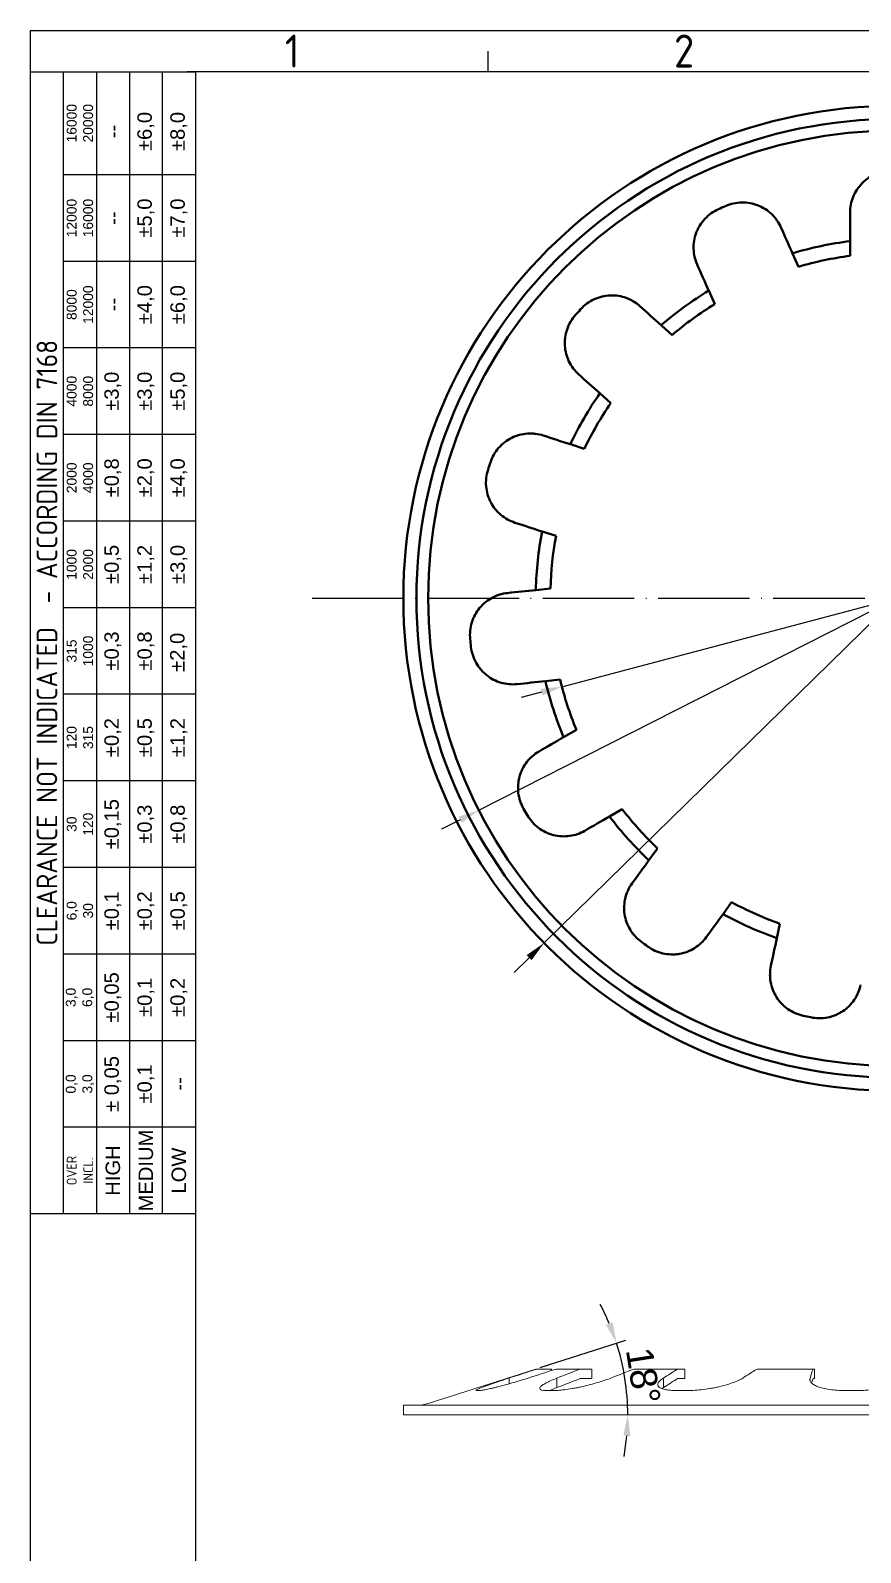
# Model space of a CAD drawing. Header units: millimetres. Extents: x 4492 to 4709, y 1173 to 1477.
# Drawn here: x 4491.7 to 4600.4, y 1277.4 to 1476.8 of the extents above; entities that cross this region are included whole.
import ezdxf
from ezdxf.enums import TextEntityAlignment as Align

# ---------------------------------------------------------------- set-up
doc = ezdxf.new("R2010")
doc.units = ezdxf.units.MM
doc.linetypes.add('ACAD_ISO04W100', pattern=[30, 24, -3, 0, -3])
for name, color, linetype, lineweight in [('AM_0', 7, 'Continuous', 40), ('AM_4', 1, 'ACAD_ISO04W100', 25), ('AM_5', 1, 'Continuous', 25)]:
    doc.layers.add(name, color=color, linetype=linetype, lineweight=lineweight)
doc.styles.add('ACISOTS', font='isocp.shx', dxfattribs={"height": 1})
doc.styles.get("Standard").update_dxf_attribs({"font": 'arial.ttf'})
doc.dimstyles.new('ISO-25', dxfattribs={"dimtxt": 3.5, "dimasz": 2.75, "dimexe": 1.25, "dimexo": 0.625, "dimtad": 1, "dimtxsty": 'Standard', "dimcen": 2.5, "dimadec": 0, "dimazin": 0, "dimtfac": 1, "dimtmove": 0, "dimatfit": 3, "dimfxl": 1, "dimarcsym": 0})

# ---------------------------------------------------------------- blocks, each defined once
blk = doc.blocks.new('*D39')
at = {"layer": 'AM_5', "color": 0, "lineweight": -2, "ltscale": 0.25, "transparency": 16777216}
for p, q in [((4664.18, 1460.34), (4653.08, 1449.46)), ((4558.98, 1357.25), (4651.11, 1447.53)), ((4557.01, 1355.32), (4555.05, 1353.4))]:
    blk.add_line(p, q, dxfattribs=at)
at = {"layer": 'AM_5', "color": 0, "ltscale": 0.25, "transparency": 16777216}
for points in [[(4652.76, 1449.79), (4653.4, 1449.13), (4651.11, 1447.53)], [(4556.69, 1355.65), (4557.33, 1354.99), (4558.98, 1357.25)]]:
    blk.add_solid(points, dxfattribs=at)
at = {"layer": 'Defpoints', "color": 0, "ltscale": 0.25, "transparency": 16777216}
for p in [(4651.11, 1447.53), (4558.98, 1357.25)]:
    blk.add_point(p, dxfattribs=at)
at = {"layer": 'AM_5', "color": 0, "ltscale": 0.25, "transparency": 16777216, "insert": (4657.85, 1457.65), "char_height": 3.5, "attachment_point": 5, "rotation": 44.4196}
blk.add_mtext('∅129', dxfattribs=at)
blk = doc.blocks.new('*D40')
at = {"layer": 'AM_5', "color": 0, "lineweight": -2, "ltscale": 0.25, "transparency": 16777216}
for p, q in [((4681.12, 1441.06), (4662.1, 1431.39)), ((4550.44, 1374.63), (4659.65, 1430.15)), ((4547.99, 1373.39), (4545.53, 1372.14))]:
    blk.add_line(p, q, dxfattribs=at)
at = {"layer": 'AM_5', "color": 0, "ltscale": 0.25, "transparency": 16777216}
for points in [[(4661.9, 1431.8), (4662.31, 1430.98), (4659.65, 1430.15)], [(4547.78, 1373.8), (4548.19, 1372.98), (4550.44, 1374.63)]]:
    blk.add_solid(points, dxfattribs=at)
at = {"layer": 'Defpoints', "color": 0, "ltscale": 0.25, "transparency": 16777216}
for p in [(4659.65, 1430.15), (4550.44, 1374.63)]:
    blk.add_point(p, dxfattribs=at)
at = {"layer": 'AM_5', "color": 0, "ltscale": 0.25, "transparency": 16777216, "insert": (4672.33, 1439.71), "char_height": 3.5, "attachment_point": 5, "rotation": 26.9436}
blk.add_mtext('%%C122,5', dxfattribs=at)
blk = doc.blocks.new('*D41')
at = {"layer": 'AM_5', "color": 0, "lineweight": -2, "ltscale": 0.25, "transparency": 16777216}
for p, q in [((4684.97, 1423.58), (4651.44, 1414.69)), ((4561.31, 1390.8), (4648.78, 1413.98)), ((4558.65, 1390.09), (4555.99, 1389.39))]:
    blk.add_line(p, q, dxfattribs=at)
blk.add_arc((4605.04, 1402.39), 45.25, 11.1717, 16.4297, dxfattribs=at)
at = {"layer": 'AM_5', "color": 0, "ltscale": 0.25, "transparency": 16777216}
for points in [[(4651.32, 1415.13), (4651.56, 1414.25), (4648.78, 1413.98)], [(4558.53, 1390.53), (4558.76, 1389.65), (4561.31, 1390.8)]]:
    blk.add_solid(points, dxfattribs=at)
at = {"layer": 'Defpoints', "color": 0, "ltscale": 0.25, "transparency": 16777216}
for p in [(4648.78, 1413.98), (4561.31, 1390.8)]:
    blk.add_point(p, dxfattribs=at)
at = {"layer": 'AM_5', "color": 0, "ltscale": 0.25, "transparency": 16777216, "insert": (4677.4, 1424.45), "char_height": 3.5, "attachment_point": 5, "rotation": 14.8469}
blk.add_mtext('∅90,5', dxfattribs=at)
blk = doc.blocks.new('*D44')
at = {"layer": 'AM_5', "color": 0, "lineweight": -2, "ltscale": 0.25, "transparency": 16777216}
blk.add_line((4558.48, 1301.64), (4569.66, 1305.21), dxfattribs=at)
for start, end in [(22.863, 27.9815), (0, 17.7445), (349.763, 354.8815)]:
    blk.add_arc((4539.14, 1295.45), 30.79, start, end, dxfattribs=at)
at = {"layer": 'AM_5', "color": 0, "ltscale": 0.25, "transparency": 16777216}
for points in [[(4567.94, 1307.57), (4567.08, 1307.25), (4568.47, 1304.83)], [(4569.35, 1292.72), (4570.27, 1292.68), (4569.93, 1295.45)]]:
    blk.add_solid(points, dxfattribs=at)
at = {"layer": 'Defpoints', "color": 0, "ltscale": 0.25, "transparency": 16777216}
for p in [(4557.89, 1301.45), (4569.77, 1298.62), (4543.79, 1296.94), (4540.54, 1295.45), (4669.54, 1295.45)]:
    blk.add_point(p, dxfattribs=at)
at = {"layer": 'AM_5', "color": 0, "ltscale": 0.25, "transparency": 16777216, "insert": (4571.95, 1300.57), "char_height": 3.5, "attachment_point": 5, "rotation": 278.8722}
blk.add_mtext('18°', dxfattribs=at)

msp = doc.modelspace()

# ---------------------------------------------------------------- linework, layer by layer
at = {"color": 135, "lineweight": 25}
for p, q in [((4491.716, 1173.271), (4491.716, 1476.751)), ((4491.716, 1476.751), (4708.796, 1476.751)), ((4551.656, 1471.351), (4551.656, 1474.051)), ((4496.036, 1321.771), (4496.036, 1471.351)), ((4500.356, 1471.351), (4500.356, 1321.771)), ((4504.676, 1471.351), (4504.676, 1321.771)), ((4508.996, 1321.771), (4508.996, 1471.351)), ((4513.316, 1457.851), (4496.036, 1457.851)), ((4513.316, 1446.511), (4496.036, 1446.511)), ((4513.316, 1435.171), (4496.036, 1435.171)), ((4513.316, 1423.831), (4496.036, 1423.831)), ((4513.316, 1412.491), (4496.036, 1412.491)), ((4513.316, 1401.151), (4496.036, 1401.151)), ((4513.316, 1389.811), (4496.036, 1389.811)), ((4513.316, 1378.471), (4496.036, 1378.471)), ((4513.316, 1367.131), (4496.036, 1367.131)), ((4513.316, 1355.791), (4496.036, 1355.791)), ((4513.316, 1344.451), (4496.036, 1344.451)), ((4513.316, 1333.111), (4496.036, 1333.111))]:
    msp.add_line(p, q, dxfattribs=at)
for p, q in [((4703.396, 1471.351), (4512.236, 1471.351)), ((4513.316, 1471.351), (4513.316, 1178.671))]:
    msp.add_line(p, q)
at = {"color": 7, "linetype": 'Continuous', "lineweight": 15}
for p, q in [((4557.888, 1301.447), (4543.788, 1296.935)), ((4559.927, 1301.447), (4557.888, 1301.447)), ((4559.927, 1301.248), (4559.927, 1301.447)), ((4565.233, 1301.447), (4560.541, 1301.447)), ((4560.662, 1299.014), (4560.662, 1300.264)), ((4563.678, 1300.197), (4565.233, 1300.197)), ((4565.233, 1300.197), (4565.233, 1301.447)), ((4577.423, 1301.447), (4570.731, 1301.447)), ((4574.598, 1299.014), (4574.598, 1300.264)), ((4576.462, 1300.197), (4577.423, 1300.197)), ((4577.423, 1300.197), (4577.423, 1301.447)), ((4594.389, 1301.447), (4586.854, 1301.447)), ((4593.999, 1299.622), (4594.188, 1300.197)), ((4594.188, 1300.197), (4594.389, 1300.197)), ((4594.389, 1300.197), (4594.389, 1301.447)), ((4559.735, 1298.617), (4560.662, 1299.014)), ((4574.438, 1298.884), (4574.598, 1299.014)), ((4540.544, 1296.697), (4540.544, 1295.447)), ((4669.544, 1296.697), (4540.544, 1296.697)), ((4669.544, 1295.447), (4540.544, 1295.447))]:
    msp.add_line(p, q, dxfattribs=at)
at = {"color": 8, "linetype": 'Continuous', "lineweight": 15}
for p, q in [((4554.4, 1299.512), (4554.4, 1300.264)), ((4593.799, 1299.933), (4593.799, 1300.264))]:
    msp.add_line(p, q, dxfattribs=at)
at = {"color": 135, "lineweight": 25}
msp.add_lwpolyline([(4513.316, 1471.351), (4513.316, 1321.771), (4491.716, 1321.771), (4491.716, 1471.351)], close=True, dxfattribs=at)
at = {"color": 7, "linetype": 'Continuous', "lineweight": 15}
msp.add_arc((4542.264, 1301.697), 5, 270, 287.74445, dxfattribs=at)
for points, knots in [([(4554.4, 1300.264), (4554.092, 1300.163), (4553.475, 1299.962), (4552.615, 1299.674), (4551.84, 1299.408), (4551.177, 1299.171), (4550.656, 1298.972), (4550.275, 1298.812), (4550.157, 1298.742), (4550.098, 1298.708)], [0, 0, 0, 0, 0.14528318, 0.29054963, 0.43603223, 0.58148412, 0.72300611, 0.86449799, 1, 1, 1, 1]), ([(4550.372, 1298.617), (4550.449, 1298.616), (4550.562, 1298.625), (4550.853, 1298.665), (4551.035, 1298.696), (4551.454, 1298.777), (4551.69, 1298.827), (4552.085, 1298.916), (4552.224, 1298.948), (4552.51, 1299.016), (4552.657, 1299.052), (4553.111, 1299.165), (4553.433, 1299.247), (4554.102, 1299.427), (4554.444, 1299.522), (4555.139, 1299.721), (4555.495, 1299.826), (4556.2, 1300.042), (4556.55, 1300.151), (4556.895, 1300.264)], [0, 0, 0, 0, 0.125, 0.125, 0.25, 0.25, 0.375, 0.375, 0.4375, 0.4375, 0.5, 0.5, 0.625, 0.625, 0.75, 0.75, 0.875, 0.875, 1, 1, 1, 1]), ([(4560.662, 1300.264), (4560.376, 1300.151), (4560.114, 1300.042), (4559.755, 1299.881), (4559.642, 1299.829), (4559.427, 1299.725), (4559.324, 1299.673), (4559.042, 1299.522), (4558.884, 1299.428), (4558.631, 1299.25), (4558.534, 1299.166), (4558.413, 1299.015), (4558.387, 1298.947), (4558.407, 1298.829), (4558.454, 1298.778), (4558.618, 1298.697), (4558.734, 1298.666), (4559.04, 1298.625), (4559.227, 1298.616), (4559.446, 1298.617)], [0, 0, 0, 0, 0.125, 0.125, 0.1875, 0.1875, 0.25, 0.25, 0.375, 0.375, 0.5, 0.5, 0.625, 0.625, 0.75, 0.75, 0.875, 0.875, 1, 1, 1, 1]), ([(4560.033, 1298.617), (4560.252, 1298.616), (4560.496, 1298.625), (4561.035, 1298.665), (4561.334, 1298.696), (4561.96, 1298.777), (4562.288, 1298.827), (4562.802, 1298.916), (4562.978, 1298.948), (4563.33, 1299.016), (4563.506, 1299.052), (4564.038, 1299.165), (4564.398, 1299.247), (4565.115, 1299.427), (4565.466, 1299.522), (4566.15, 1299.721), (4566.488, 1299.826), (4567.127, 1300.042), (4567.43, 1300.151), (4567.716, 1300.264)], [0, 0, 0, 0, 0.125, 0.125, 0.25, 0.25, 0.375, 0.375, 0.4375, 0.4375, 0.5, 0.5, 0.625, 0.625, 0.75, 0.75, 0.875, 0.875, 1, 1, 1, 1]), ([(4574.598, 1300.264), (4574.421, 1300.151), (4574.276, 1300.042), (4574.105, 1299.881), (4574.056, 1299.829), (4573.973, 1299.725), (4573.939, 1299.673), (4573.865, 1299.522), (4573.85, 1299.428), (4573.888, 1299.25), (4573.943, 1299.166), (4574.121, 1299.015), (4574.243, 1298.947), (4574.556, 1298.829), (4574.749, 1298.778), (4575.187, 1298.697), (4575.435, 1298.666), (4575.988, 1298.625), (4576.289, 1298.616), (4576.611, 1298.617)], [0, 0, 0, 0, 0.125, 0.125, 0.1875, 0.1875, 0.25, 0.25, 0.375, 0.375, 0.5, 0.5, 0.625, 0.625, 0.75, 0.75, 0.875, 0.875, 1, 1, 1, 1]), ([(4577.477, 1298.617), (4577.799, 1298.616), (4578.134, 1298.625), (4578.827, 1298.665), (4579.191, 1298.696), (4579.916, 1298.777), (4580.279, 1298.827), (4580.823, 1298.916), (4581.005, 1298.948), (4581.362, 1299.016), (4581.538, 1299.052), (4582.056, 1299.165), (4582.391, 1299.247), (4583.032, 1299.427), (4583.331, 1299.522), (4583.887, 1299.721), (4584.147, 1299.826), (4584.61, 1300.042), (4584.814, 1300.151), (4584.991, 1300.264)], [0, 0, 0, 0, 0.125, 0.125, 0.25, 0.25, 0.375, 0.375, 0.4375, 0.4375, 0.5, 0.5, 0.625, 0.625, 0.75, 0.75, 0.875, 0.875, 1, 1, 1, 1]), ([(4593.799, 1300.264), (4593.762, 1300.151), (4593.759, 1300.042), (4593.804, 1299.881), (4593.828, 1299.829), (4593.892, 1299.725), (4593.933, 1299.673), (4594.08, 1299.522), (4594.21, 1299.428), (4594.533, 1299.25), (4594.73, 1299.166), (4595.176, 1299.015), (4595.425, 1298.947), (4595.977, 1298.829), (4596.282, 1298.778), (4596.92, 1298.697), (4597.255, 1298.666), (4597.96, 1298.625), (4598.324, 1298.616), (4598.694, 1298.617)], [0, 0, 0, 0, 0.125, 0.125, 0.1875, 0.1875, 0.25, 0.25, 0.375, 0.375, 0.5, 0.5, 0.625, 0.625, 0.75, 0.75, 0.875, 0.875, 1, 1, 1, 1]), ([(4599.688, 1298.617), (4600.057, 1298.616), (4600.424, 1298.625), (4601.152, 1298.665), (4601.518, 1298.696), (4602.217, 1298.777), (4602.552, 1298.827), (4603.032, 1298.916), (4603.189, 1298.948), (4603.49, 1299.016), (4603.634, 1299.052), (4604.048, 1299.165), (4604.302, 1299.247), (4604.755, 1299.427), (4604.951, 1299.522), (4605.282, 1299.721), (4605.419, 1299.826), (4605.626, 1300.042), (4605.696, 1300.151), (4605.733, 1300.264)], [0, 0, 0, 0, 0.125, 0.125, 0.25, 0.25, 0.375, 0.375, 0.4375, 0.4375, 0.5, 0.5, 0.625, 0.625, 0.75, 0.75, 0.875, 0.875, 1, 1, 1, 1]), ([(4550.055, 1298.651), (4550.052, 1298.647), (4550.026, 1298.618), (4550.1, 1298.617), (4550.164, 1298.617)], [0, 0, 0, 0, 0.1415154, 1, 1, 1, 1])]:
    msp.add_open_spline(points, degree=3, knots=knots, dxfattribs=at)
for points in [[(4558.046, 1301.447), (4556.831, 1301.053), (4555.616, 1300.659), (4554.4, 1300.264)], [(4556.895, 1300.264), (4558.111, 1300.659), (4559.326, 1301.053), (4560.541, 1301.447)], [(4563.678, 1301.447), (4562.672, 1301.053), (4561.667, 1300.659), (4560.662, 1300.264)], [(4560.662, 1299.014), (4561.667, 1299.409), (4562.672, 1299.803), (4563.678, 1300.197)], [(4567.716, 1300.264), (4568.721, 1300.659), (4569.726, 1301.053), (4570.731, 1301.447)], [(4576.462, 1301.447), (4575.841, 1301.053), (4575.219, 1300.659), (4574.598, 1300.264)], [(4574.598, 1299.014), (4575.219, 1299.409), (4575.841, 1299.803), (4576.462, 1300.197)], [(4584.991, 1300.264), (4585.612, 1300.659), (4586.233, 1301.053), (4586.854, 1301.447)], [(4594.188, 1301.447), (4594.058, 1301.053), (4593.928, 1300.659), (4593.799, 1300.264)], [(4550.164, 1298.617), (4550.233, 1298.618), (4550.303, 1298.618), (4550.372, 1298.617)], [(4559.446, 1298.617), (4559.641, 1298.618), (4559.837, 1298.618), (4560.033, 1298.617)], [(4576.611, 1298.617), (4576.9, 1298.618), (4577.189, 1298.618), (4577.477, 1298.617)], [(4598.694, 1298.617), (4599.025, 1298.618), (4599.357, 1298.618), (4599.688, 1298.617)]]:
    msp.add_open_spline(points, degree=3, dxfattribs=at)
at = {"layer": 'AM_0'}
for p, q in [((4592.283, 1445.803), (4591.501, 1447.559)), ((4599.044, 1449.163), (4599.044, 1447.24)), ((4580.539, 1442.679), (4581.321, 1440.922)), ((4575.729, 1436.86), (4574.3, 1438.146)), ((4566.271, 1429.228), (4567.699, 1427.942)), ((4564.243, 1421.956), (4562.415, 1422.55)), ((4558.707, 1411.137), (4560.535, 1410.543)), ((4559.812, 1403.669), (4557.901, 1403.468)), ((4559.155, 1391.534), (4561.067, 1391.735)), ((4563.203, 1385.161), (4561.538, 1384.2)), ((4567.538, 1373.807), (4569.203, 1374.769)), ((4573.828, 1369.632), (4572.698, 1368.077)), ((4582.406, 1361.023), (4583.536, 1362.578)), ((4589.851, 1359.767), (4589.451, 1357.887))]:
    msp.add_line(p, q, dxfattribs=at)
for radius in [64.5, 62.78, 62.78, 61.257, 61.257]:
    msp.add_circle((4605.044, 1402.39), radius, dxfattribs=at)
for radius, start, end in [(47.156, 97.30996, 106.69004), (45.25, 97.61967, 106.38033), (47.156, 121.30996, 130.69004), (45.25, 121.61967, 130.38033), (47.156, 145.30996, 154.69004), (45.25, 145.61967, 154.38033), (47.156, 169.30996, 178.69004), (45.25, 169.61967, 178.38033), (47.156, 193.30996, 202.69004), (45.25, 193.61967, 202.38033), (47.156, 217.30996, 226.69004), (45.25, 217.61967, 226.38033), (45.25, 241.61967, 250.38033), (47.156, 241.30996, 250.69004)]:
    msp.add_arc((4605.044, 1402.39), radius, start, end, dxfattribs=at)
for points, knots in [([(4604.544, 1458.39), (4604.173, 1458.39), (4603.808, 1458.353), (4603.091, 1458.207), (4602.735, 1458.097), (4602.062, 1457.811), (4601.744, 1457.637), (4601.293, 1457.33), (4601.147, 1457.219), (4600.869, 1456.986), (4600.737, 1456.863), (4600.361, 1456.479), (4600.136, 1456.198), (4599.743, 1455.597), (4599.579, 1455.282), (4599.314, 1454.629), (4599.213, 1454.286), (4599.078, 1453.593), (4599.044, 1453.243), (4599.044, 1452.89)], [0, 0, 0, 0, 0.125, 0.125, 0.25, 0.25, 0.375, 0.375, 0.4375, 0.4375, 0.5, 0.5, 0.625, 0.625, 0.75, 0.75, 0.875, 0.875, 1, 1, 1, 1]), ([(4581.81, 1453.345), (4581.471, 1453.194), (4581.153, 1453.012), (4580.557, 1452.587), (4580.277, 1452.341), (4579.778, 1451.807), (4579.558, 1451.518), (4579.271, 1451.054), (4579.183, 1450.893), (4579.024, 1450.567), (4578.953, 1450.402), (4578.766, 1449.898), (4578.674, 1449.55), (4578.56, 1448.841), (4578.539, 1448.487), (4578.562, 1447.782), (4578.609, 1447.427), (4578.768, 1446.74), (4578.879, 1446.407), (4579.023, 1446.084)], [0, 0, 0, 0, 0.125, 0.125, 0.25, 0.25, 0.375, 0.375, 0.4375, 0.4375, 0.5, 0.5, 0.625, 0.625, 0.75, 0.75, 0.875, 0.875, 1, 1, 1, 1]), ([(4589.985, 1450.964), (4589.842, 1451.288), (4589.669, 1451.592), (4589.368, 1452.023), (4589.26, 1452.162), (4589.031, 1452.431), (4588.909, 1452.561), (4588.525, 1452.931), (4588.248, 1453.151), (4587.651, 1453.537), (4587.328, 1453.705), (4586.659, 1453.971), (4586.313, 1454.071), (4585.6, 1454.202), (4585.23, 1454.233), (4584.502, 1454.22), (4584.139, 1454.178), (4583.417, 1454.019), (4583.063, 1453.903), (4582.724, 1453.752)], [0, 0, 0, 0, 0.125, 0.125, 0.1875, 0.1875, 0.25, 0.25, 0.375, 0.375, 0.5, 0.5, 0.625, 0.625, 0.75, 0.75, 0.875, 0.875, 1, 1, 1, 1]), ([(4571.53, 1440.64), (4571.267, 1440.877), (4570.986, 1441.085), (4570.536, 1441.356), (4570.381, 1441.439), (4570.062, 1441.591), (4569.897, 1441.66), (4569.396, 1441.843), (4569.054, 1441.931), (4568.352, 1442.041), (4567.988, 1442.063), (4567.269, 1442.034), (4566.912, 1441.984), (4566.207, 1441.814), (4565.857, 1441.692), (4565.197, 1441.384), (4564.882, 1441.198), (4564.287, 1440.759), (4564.012, 1440.509), (4563.763, 1440.233)], [0, 0, 0, 0, 0.125, 0.125, 0.1875, 0.1875, 0.25, 0.25, 0.375, 0.375, 0.5, 0.5, 0.625, 0.625, 0.75, 0.75, 0.875, 0.875, 1, 1, 1, 1]), ([(4563.094, 1439.49), (4562.845, 1439.214), (4562.629, 1438.918), (4562.257, 1438.287), (4562.101, 1437.949), (4561.863, 1437.258), (4561.779, 1436.905), (4561.706, 1436.364), (4561.691, 1436.181), (4561.678, 1435.819), (4561.681, 1435.639), (4561.715, 1435.102), (4561.773, 1434.747), (4561.957, 1434.053), (4562.081, 1433.721), (4562.389, 1433.086), (4562.576, 1432.781), (4563.001, 1432.218), (4563.238, 1431.959), (4563.501, 1431.722)], [0, 0, 0, 0, 0.125, 0.125, 0.25, 0.25, 0.375, 0.375, 0.4375, 0.4375, 0.5, 0.5, 0.625, 0.625, 0.75, 0.75, 0.875, 0.875, 1, 1, 1, 1]), ([(4558.87, 1423.702), (4558.534, 1423.811), (4558.192, 1423.887), (4557.67, 1423.951), (4557.495, 1423.964), (4557.142, 1423.974), (4556.963, 1423.97), (4556.431, 1423.932), (4556.082, 1423.874), (4555.396, 1423.689), (4555.055, 1423.56), (4554.41, 1423.241), (4554.105, 1423.051), (4553.53, 1422.609), (4553.259, 1422.355), (4552.781, 1421.805), (4552.57, 1421.507), (4552.205, 1420.864), (4552.055, 1420.524), (4551.94, 1420.17)], [0, 0, 0, 0, 0.125, 0.125, 0.1875, 0.1875, 0.25, 0.25, 0.375, 0.375, 0.5, 0.5, 0.625, 0.625, 0.75, 0.75, 0.875, 0.875, 1, 1, 1, 1]), ([(4551.631, 1419.219), (4551.516, 1418.866), (4551.439, 1418.508), (4551.356, 1417.781), (4551.351, 1417.408), (4551.414, 1416.68), (4551.481, 1416.323), (4551.634, 1415.799), (4551.695, 1415.626), (4551.83, 1415.29), (4551.906, 1415.127), (4552.156, 1414.65), (4552.353, 1414.349), (4552.804, 1413.79), (4553.052, 1413.537), (4553.592, 1413.083), (4553.887, 1412.88), (4554.503, 1412.538), (4554.826, 1412.398), (4555.162, 1412.289)], [0, 0, 0, 0, 0.125, 0.125, 0.25, 0.25, 0.375, 0.375, 0.4375, 0.4375, 0.5, 0.5, 0.625, 0.625, 0.75, 0.75, 0.875, 0.875, 1, 1, 1, 1]), ([(4554.194, 1403.078), (4553.842, 1403.041), (4553.499, 1402.971), (4552.996, 1402.818), (4552.831, 1402.759), (4552.505, 1402.624), (4552.343, 1402.548), (4551.872, 1402.297), (4551.577, 1402.102), (4551.025, 1401.654), (4550.766, 1401.398), (4550.306, 1400.844), (4550.105, 1400.546), (4549.76, 1399.908), (4549.616, 1399.566), (4549.403, 1398.869), (4549.331, 1398.511), (4549.259, 1397.775), (4549.26, 1397.403), (4549.299, 1397.034)], [0, 0, 0, 0, 0.125, 0.125, 0.1875, 0.1875, 0.25, 0.25, 0.375, 0.375, 0.5, 0.5, 0.625, 0.625, 0.75, 0.75, 0.875, 0.875, 1, 1, 1, 1]), ([(4549.403, 1396.039), (4549.442, 1395.67), (4549.517, 1395.311), (4549.737, 1394.613), (4549.884, 1394.27), (4550.238, 1393.631), (4550.445, 1393.332), (4550.798, 1392.916), (4550.923, 1392.782), (4551.184, 1392.531), (4551.32, 1392.412), (4551.741, 1392.079), (4552.044, 1391.884), (4552.683, 1391.556), (4553.013, 1391.426), (4553.691, 1391.231), (4554.043, 1391.166), (4554.745, 1391.104), (4555.097, 1391.107), (4555.448, 1391.144)], [0, 0, 0, 0, 0.125, 0.125, 0.25, 0.25, 0.375, 0.375, 0.4375, 0.4375, 0.5, 0.5, 0.625, 0.625, 0.75, 0.75, 0.875, 0.875, 1, 1, 1, 1]), ([(4558.31, 1382.336), (4558.004, 1382.159), (4557.719, 1381.955), (4557.322, 1381.611), (4557.195, 1381.49), (4556.952, 1381.234), (4556.835, 1381.098), (4556.507, 1380.678), (4556.317, 1380.38), (4555.995, 1379.746), (4555.862, 1379.407), (4555.668, 1378.713), (4555.605, 1378.359), (4555.549, 1377.636), (4555.557, 1377.265), (4555.645, 1376.542), (4555.725, 1376.186), (4555.959, 1375.484), (4556.111, 1375.145), (4556.297, 1374.823)], [0, 0, 0, 0, 0.125, 0.125, 0.1875, 0.1875, 0.25, 0.25, 0.375, 0.375, 0.5, 0.5, 0.625, 0.625, 0.75, 0.75, 0.875, 0.875, 1, 1, 1, 1]), ([(4556.797, 1373.957), (4556.983, 1373.635), (4557.197, 1373.338), (4557.682, 1372.79), (4557.956, 1372.537), (4558.539, 1372.096), (4558.849, 1371.908), (4559.341, 1371.671), (4559.51, 1371.6), (4559.851, 1371.476), (4560.023, 1371.423), (4560.544, 1371.29), (4560.899, 1371.235), (4561.617, 1371.195), (4561.97, 1371.211), (4562.669, 1371.308), (4563.017, 1371.392), (4563.684, 1371.621), (4564.004, 1371.767), (4564.31, 1371.944)], [0, 0, 0, 0, 0.125, 0.125, 0.25, 0.25, 0.375, 0.375, 0.4375, 0.4375, 0.5, 0.5, 0.625, 0.625, 0.75, 0.75, 0.875, 0.875, 1, 1, 1, 1]), ([(4570.507, 1365.061), (4570.299, 1364.775), (4570.122, 1364.473), (4569.899, 1363.997), (4569.833, 1363.835), (4569.714, 1363.502), (4569.663, 1363.33), (4569.534, 1362.813), (4569.482, 1362.463), (4569.446, 1361.753), (4569.462, 1361.389), (4569.567, 1360.677), (4569.653, 1360.328), (4569.896, 1359.645), (4570.054, 1359.309), (4570.429, 1358.684), (4570.647, 1358.391), (4571.146, 1357.845), (4571.423, 1357.597), (4571.724, 1357.379)], [0, 0, 0, 0, 0.125, 0.125, 0.1875, 0.1875, 0.25, 0.25, 0.375, 0.375, 0.5, 0.5, 0.625, 0.625, 0.75, 0.75, 0.875, 0.875, 1, 1, 1, 1]), ([(4572.533, 1356.791), (4572.833, 1356.573), (4573.15, 1356.388), (4573.816, 1356.085), (4574.169, 1355.965), (4574.881, 1355.8), (4575.241, 1355.754), (4575.786, 1355.738), (4575.97, 1355.741), (4576.332, 1355.767), (4576.51, 1355.788), (4577.041, 1355.878), (4577.388, 1355.973), (4578.059, 1356.229), (4578.376, 1356.387), (4578.975, 1356.76), (4579.259, 1356.978), (4579.775, 1357.459), (4580.007, 1357.722), (4580.215, 1358.008)], [0, 0, 0, 0, 0.125, 0.125, 0.25, 0.25, 0.375, 0.375, 0.4375, 0.4375, 0.5, 0.5, 0.625, 0.625, 0.75, 0.75, 0.875, 0.875, 1, 1, 1, 1]), ([(4588.676, 1354.241), (4588.602, 1353.895), (4588.563, 1353.547), (4588.553, 1353.022), (4588.559, 1352.846), (4588.586, 1352.494), (4588.609, 1352.316), (4588.701, 1351.791), (4588.796, 1351.45), (4589.052, 1350.787), (4589.215, 1350.462), (4589.6, 1349.853), (4589.821, 1349.569), (4590.321, 1349.044), (4590.602, 1348.802), (4591.199, 1348.384), (4591.517, 1348.205), (4592.195, 1347.909), (4592.549, 1347.795), (4592.912, 1347.718)], [0, 0, 0, 0, 0.125, 0.125, 0.1875, 0.1875, 0.25, 0.25, 0.375, 0.375, 0.5, 0.5, 0.625, 0.625, 0.75, 0.75, 0.875, 0.875, 1, 1, 1, 1]), ([(4593.89, 1347.51), (4594.254, 1347.432), (4594.618, 1347.393), (4595.35, 1347.386), (4595.721, 1347.42), (4596.439, 1347.559), (4596.786, 1347.663), (4597.291, 1347.871), (4597.457, 1347.949), (4597.777, 1348.119), (4597.932, 1348.211), (4598.38, 1348.509), (4598.658, 1348.737), (4599.167, 1349.244), (4599.393, 1349.517), (4599.788, 1350.101), (4599.959, 1350.416), (4600.234, 1351.065), (4600.34, 1351.4), (4600.414, 1351.746)], [0, 0, 0, 0, 0.125, 0.125, 0.25, 0.25, 0.375, 0.375, 0.4375, 0.4375, 0.5, 0.5, 0.625, 0.625, 0.75, 0.75, 0.875, 0.875, 1, 1, 1, 1])]:
    msp.add_open_spline(points, degree=3, knots=knots, dxfattribs=at)
for points in [[(4582.724, 1453.752), (4582.419, 1453.616), (4582.115, 1453.481), (4581.81, 1453.345)], [(4599.044, 1452.89), (4599.044, 1451.648), (4599.044, 1450.405), (4599.044, 1449.163)], [(4591.501, 1447.559), (4590.996, 1448.694), (4590.491, 1449.829), (4589.985, 1450.964)], [(4579.023, 1446.084), (4579.528, 1444.949), (4580.034, 1443.814), (4580.539, 1442.679)], [(4563.763, 1440.233), (4563.54, 1439.985), (4563.317, 1439.737), (4563.094, 1439.49)], [(4574.3, 1438.146), (4573.377, 1438.977), (4572.454, 1439.809), (4571.53, 1440.64)], [(4563.501, 1431.722), (4564.424, 1430.891), (4565.347, 1430.06), (4566.271, 1429.228)], [(4562.415, 1422.55), (4561.233, 1422.934), (4560.052, 1423.318), (4558.87, 1423.702)], [(4551.94, 1420.17), (4551.837, 1419.853), (4551.734, 1419.536), (4551.631, 1419.219)], [(4555.162, 1412.289), (4556.343, 1411.905), (4557.525, 1411.521), (4558.707, 1411.137)], [(4557.901, 1403.468), (4556.665, 1403.338), (4555.429, 1403.208), (4554.194, 1403.078)], [(4549.299, 1397.034), (4549.334, 1396.702), (4549.369, 1396.371), (4549.403, 1396.039)], [(4555.448, 1391.144), (4556.684, 1391.274), (4557.919, 1391.404), (4559.155, 1391.534)], [(4561.538, 1384.2), (4560.462, 1383.578), (4559.386, 1382.957), (4558.31, 1382.336)], [(4556.297, 1374.823), (4556.464, 1374.534), (4556.63, 1374.246), (4556.797, 1373.957)], [(4564.31, 1371.944), (4565.386, 1372.565), (4566.462, 1373.186), (4567.538, 1373.807)], [(4572.698, 1368.077), (4571.968, 1367.071), (4571.237, 1366.066), (4570.507, 1365.061)], [(4580.215, 1358.008), (4580.946, 1359.013), (4581.676, 1360.018), (4582.406, 1361.023)], [(4589.451, 1357.887), (4589.193, 1356.671), (4588.934, 1355.456), (4588.676, 1354.241)], [(4571.724, 1357.379), (4571.994, 1357.183), (4572.263, 1356.987), (4572.533, 1356.791)], [(4592.912, 1347.718), (4593.238, 1347.648), (4593.564, 1347.579), (4593.89, 1347.51)]]:
    msp.add_open_spline(points, degree=3, dxfattribs=at)
at = {"layer": 'AM_4', "ltscale": 0.5}
msp.add_line((4528.591, 1402.39), (4681.498, 1402.39), dxfattribs=at)

# ---------------------------------------------------------------- texts
at = {"color": 135, "lineweight": 25, "style": 'ACISOTS'}
for s, p in [('1', (4526.006, 1474.051)), ('2', (4577.306, 1474.051))]:
    msp.add_text(s, height=4.32, dxfattribs=at).set_placement(p, align=Align.MIDDLE)
at = {"color": 135, "lineweight": 25, "attachment_point": 5, "rotation": 90}
for s, insert, char_height, width in [('16000\\P20000', (4498.196, 1464.601), 1.296, 13.5), ('±6,0', (4506.836, 1463.521), 1.89, 11.34), ('±8,0', (4511.156, 1463.521), 1.89, 11.34), ('--', (4502.516, 1463.521), 1.89, 11.34), ('12000\\P16000', (4498.196, 1452.181), 1.296, 11.34), ('±5,0', (4506.836, 1452.181), 1.89, 11.34), ('±7,0', (4511.156, 1452.181), 1.89, 11.34), ('--', (4502.516, 1452.181), 1.89, 11.34), ('8000\\P12000', (4498.196, 1440.841), 1.296, 11.34), ('±4,0', (4506.836, 1440.841), 1.89, 11.34), ('±6,0', (4511.156, 1440.841), 1.89, 11.34), ('--', (4502.516, 1440.841), 1.89, 11.34), ('{\\Fisocp.shx|c0;CLEARANCE NOT INDICATED  - ACCORDING DIN 7168}', (4493.876, 1396.561), 2.7, 149.58), ('4000\\P8000', (4498.196, 1429.501), 1.296, 11.34), ('±3,0', (4502.516, 1429.501), 1.89, 11.34), ('±3,0', (4506.836, 1429.501), 1.89, 11.34), ('±5,0', (4511.156, 1429.501), 1.89, 11.34), ('2000\\P4000', (4498.196, 1418.161), 1.296, 11.34), ('±0,8', (4502.516, 1418.161), 1.89, 11.34), ('±2,0', (4506.836, 1418.161), 1.89, 11.34), ('±4,0', (4511.156, 1418.161), 1.89, 11.34), ('1000\\P2000', (4498.196, 1406.821), 1.296, 11.34), ('±0,5', (4502.516, 1406.821), 1.89, 11.34), ('±1,2', (4506.836, 1406.821), 1.89, 11.34), ('±3,0', (4511.156, 1406.821), 1.89, 11.34), ('315\\P1000', (4498.196, 1395.481), 1.296, 11.34), ('±0,3', (4502.516, 1395.481), 1.89, 11.34), ('±0,8', (4506.836, 1395.481), 1.89, 11.34), ('±2,0', (4511.12, 1395.311), 1.89, 11.34), ('120\\P315', (4498.196, 1384.141), 1.296, 11.34), ('±0,2', (4502.516, 1384.141), 1.89, 11.34), ('±0,5', (4506.836, 1384.141), 1.89, 11.34), ('±1,2', (4511.156, 1384.141), 1.89, 11.34), ('±0,15', (4502.516, 1372.801), 1.89, 11.34), ('30\\P120', (4498.196, 1372.801), 1.296, 11.34), ('±0,3', (4506.836, 1372.801), 1.89, 11.34), ('±0,8', (4511.156, 1372.801), 1.89, 11.34), ('±0,1', (4502.516, 1361.461), 1.89, 11.34), ('±0,2', (4506.836, 1361.461), 1.89, 11.34), ('±0,5', (4511.156, 1361.461), 1.89, 11.34), ('6,0\\P30', (4498.196, 1361.461), 1.296, 11.34), ('±0,05', (4502.516, 1350.121), 1.89, 11.34), ('±0,1', (4506.836, 1350.121), 1.89, 11.34), ('±0,2', (4511.156, 1350.121), 1.89, 11.34), ('3,0\\P6,0', (4498.196, 1350.121), 1.296, 11.34), ('± 0,05', (4502.516, 1338.781), 1.89, 11.34), ('0,0\\P3,0', (4498.196, 1338.781), 1.296, 11.34), ('\\pt4.79529;±0,1', (4506.836, 1338.781), 1.89, 11.34), ('--', (4511.156, 1338.781), 1.89, 11.34), ('MEDIUM', (4506.836, 1327.441), 1.89, 11.34), ('HIGH', (4502.516, 1327.441), 1.89, 11.34), ('LOW', (4511.156, 1327.441), 1.89, 11.34), ('{\\Fisocp.shx|c0;OVER\\PINCL.}', (4498.196, 1327.441), 1.296, 11.34)]:
    msp.add_mtext(s, dxfattribs=dict(at, insert=insert, char_height=char_height, width=width))

# ---------------------------------------------------------------- dimensions: what is measured, and where the dimension line sits
at = {"layer": 'AM_5', "ltscale": 0.25}
dim = msp.add_diameter_dim_2p(p1=(4558.976, 1357.246), p2=(4651.112, 1447.534), dimstyle='ISO-25', dxfattribs=at)
dim.commit()
dim.dimension.update_dxf_attribs({"geometry": '*D39', "text_midpoint": (4657.854, 1457.655)})
dim = msp.add_diameter_dim_2p(p1=(4550.437, 1374.634), p2=(4659.652, 1430.146), text='%%C122,5', dimstyle='ISO-25', dxfattribs=at)
dim.commit()
dim.dimension.update_dxf_attribs({"geometry": '*D40', "text_midpoint": (4673.589, 1437.23), "dimtype": 163})
dim = msp.add_diameter_dim_2p(p1=(4561.305, 1390.795), p2=(4648.784, 1413.985), dimstyle='ISO-25', dxfattribs=at)
dim.commit()
dim.dimension.update_dxf_attribs({"geometry": '*D41', "text_midpoint": (4678.114, 1421.76), "dimtype": 163})
dim = msp.add_angular_dim_2l(base=(4569.767, 1298.621), line1=((4669.544, 1295.447), (4540.544, 1295.447)), line2=((4557.888, 1301.447), (4543.788, 1296.935)), dimstyle='ISO-25', dxfattribs=at)
dim.commit()
dim.dimension.update_dxf_attribs({"geometry": '*D44', "text_midpoint": (4571.946, 1300.569)})

doc.saveas('drawing.dxf')
